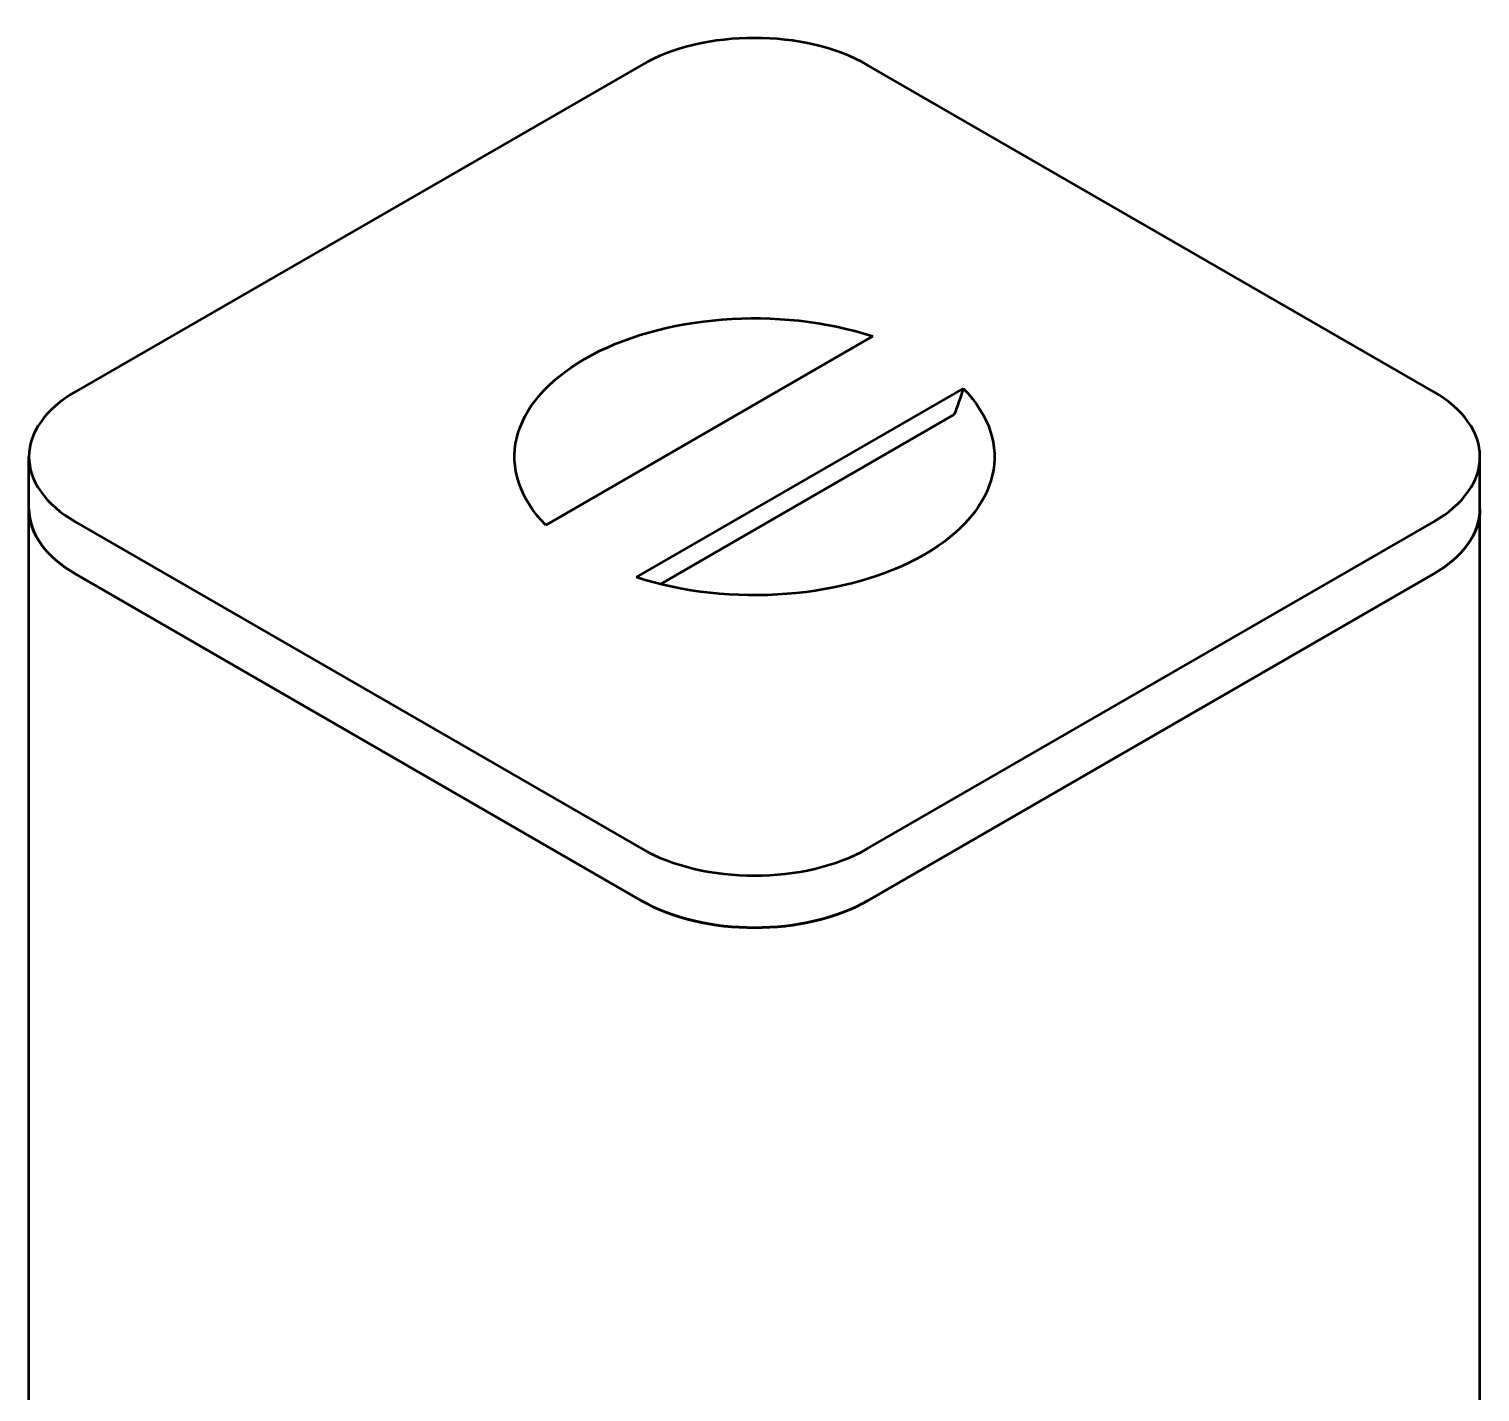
# Model space of a CAD drawing. Header units: inches. Extents: x 0.5 to 16.8, y 0.4 to 9.6.
# Drawn here: x 7.855 to 10.087, y 2.777 to 4.875 of the extents above; entities that cross this region are included whole.
import ezdxf

# ---------------------------------------------------------------- set-up
doc = ezdxf.new("R2010")
doc.units = ezdxf.units.IN
doc.header["$LTSCALE"] = 0.75
doc.header["$MEASUREMENT"] = 0
doc.layers.add('Visible', color=7, linetype='Continuous', lineweight=50)

msp = doc.modelspace()

# ---------------------------------------------------------------- linework, layer by layer
at = {"layer": 'Visible', "extrusion": (0, 0.816497, 0.57735)}
for p, q in [((8.7971, 4.8192, 0.4958), (7.9271, 4.3169, 1.2061)), ((10.015, 4.3169, 1.2061), (9.1451, 4.8192, 0.4958)), ((8.6499, 4.1114, 1.4967), (9.153, 4.4018, 1.086)), ((9.2922, 4.3215, 1.1996), (8.7891, 4.031, 1.6104)), ((9.2782, 4.2813, 1.1883), (8.8264, 4.0204, 1.5572)), ((7.855, 4.1361, 1.2914), (7.855, 4.2164, 1.3482)), ((10.0871, 4.1361, 1.2914), (10.0871, 4.2164, 1.3482)), ((7.855, 2.5288, 0.1549), (7.855, 4.1361, 1.2914)), ((10.0871, 2.5288, 0.1549), (10.0871, 4.1361, 1.2914)), ((7.9271, 4.116, 1.4903), (8.7971, 3.6137, 2.2006)), ((9.1451, 3.6137, 2.2006), (10.015, 4.116, 1.4903)), ((8.7971, 3.5333, 2.1438), (7.9271, 4.0356, 1.4334)), ((8.7971, 3.5333, 2.1438), (7.9271, 4.0356, 1.4334)), ((10.015, 4.0356, 1.4334), (9.1451, 3.5333, 2.1438)), ((10.015, 4.0356, 1.4334), (9.1451, 3.5333, 2.1438))]:
    msp.add_line(p, q, dxfattribs=at)
for centre, start, end in [((-8.9711, -2.2035, 4.2211), 225, 315), ((-8.1011, -1.3336, 4.2211), 315, 45), ((-9.841, -1.3336, 4.2211), 135, 225), ((-8.1011, -1.3336, 4.1227), 0, 45), ((-9.841, -1.3336, 4.1227), 135, 180), ((-8.9711, -0.4636, 4.2211), 45, 135), ((-8.9711, -0.4636, 4.1227), 45, 135)]:
    msp.add_arc(centre, 0.2461, start, end, dxfattribs=at)
at = {"layer": 'Visible', "extrusion": (0, -0.816497, -0.57735)}
for centre, radius, start, end in [((8.9711, -1.3336, -4.2211), 0.3691, 150.466, 299.534), ((8.9711, -1.3336, -4.2211), 0.3691, 330.466, 119.534), ((8.1011, -1.3336, -4.1227), 0.2461, 135, 180), ((9.841, -1.3336, -4.1227), 0.2461, 0, 45), ((8.9711, -0.4636, -4.1227), 0.2461, 45, 135)]:
    msp.add_arc(centre, radius, start, end, dxfattribs=at)
at = {"layer": 'Visible', "extrusion": (-0.707107, 0.408248, -0.57735)}
msp.add_arc((-8.2458, -2.0588, -5.499), 0.3875, 248.3799, 254.895, dxfattribs=at)

doc.saveas('drawing.dxf')
